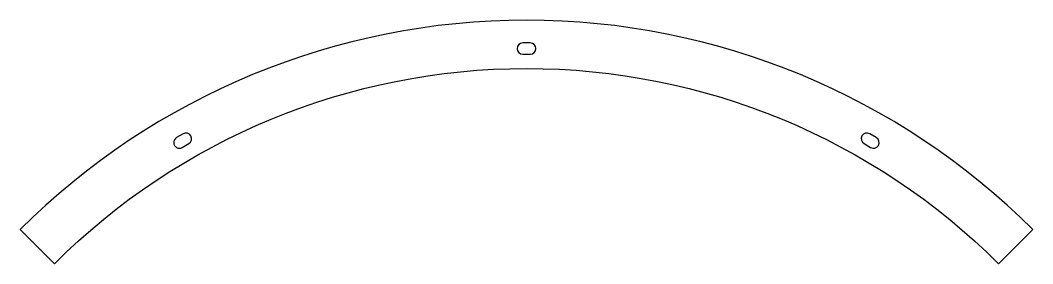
# Model space of a CAD drawing. Header units: millimetres. Extents: x 1277 to 2345, y 662 to 919.
import ezdxf

# ---------------------------------------------------------------- set-up
doc = ezdxf.new("R2010")
doc.units = ezdxf.units.MM

msp = doc.modelspace()

# ---------------------------------------------------------------- linework, layer by layer
for points in [[(1313.4, 662, -0.414214), (2309.1, 662), (2345.1, 698, 0.414214), (1277.3, 698.1)], [(1807.2, 895.2, 1), (1807.2, 883.2), (1815.2, 883.2, 1), (1815.2, 895.2)], [(1442.2, 795.2, 1), (1448.2, 784.8), (1455.1, 788.8, 1), (1449.1, 799.2)], [(2173.2, 799.2, 1), (2167.2, 788.8), (2174.1, 784.8, 1), (2180.1, 795.2)]]:
    msp.add_lwpolyline(points, format="xyb", close=True)

doc.saveas('drawing.dxf')
